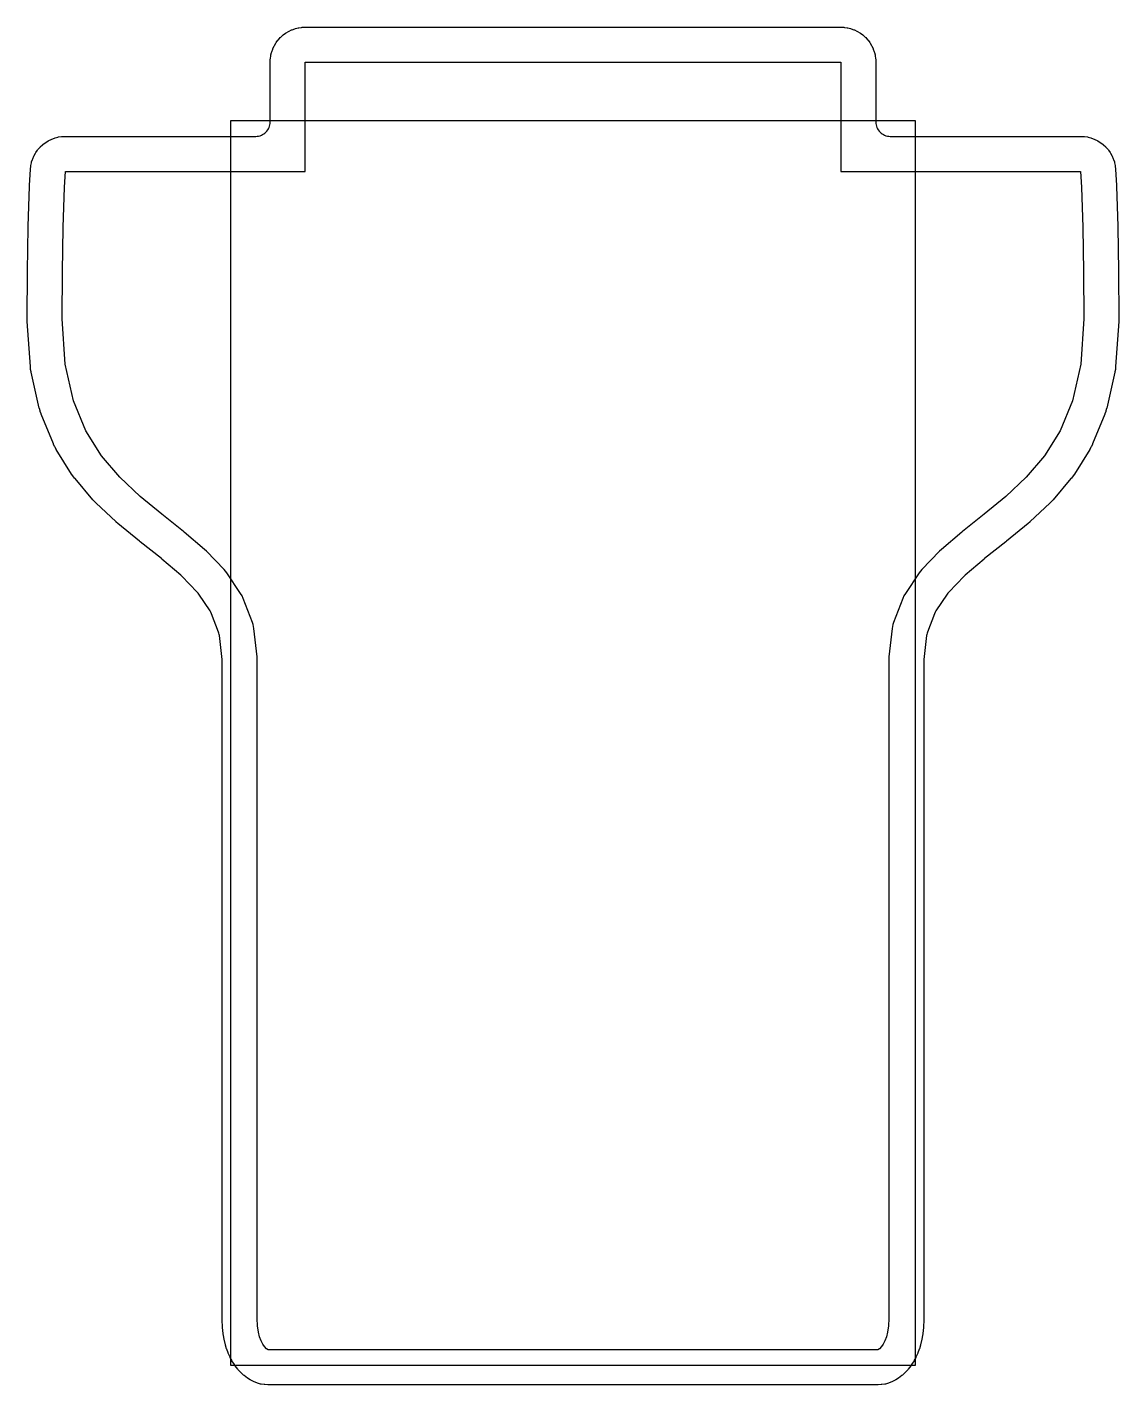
# Model space of a CAD drawing. Header units: metres. Extents: x -53 to 53, y 0 to 131.
import ezdxf

# ---------------------------------------------------------------- set-up
doc = ezdxf.new("R2010")
doc.units = ezdxf.units.M
for name, color, linetype in [('DISPLAY_CLEARANCE_CANDIDATE', 2, 'Continuous'), ('R1_SHELL_CONCEPT', 5, 'Continuous'), ('R26_PCB_EDGE', 4, 'Continuous')]:
    doc.layers.add(name, color=color, linetype=linetype)

msp = doc.modelspace()

# ---------------------------------------------------------------- linework, layer by layer
at = {"layer": 'DISPLAY_CLEARANCE_CANDIDATE'}
msp.add_lwpolyline([(-33.25, 1.5), (33.25, 1.5), (33.25, 122.3), (-33.25, 122.3)], close=True, dxfattribs=at)
at = {"layer": 'R1_SHELL_CONCEPT'}
msp.add_lwpolyline([(-37.97, 78.1), (-38.07, 78.19), (-39.92, 79.77), (-39.96, 79.81), (-42.03, 81.45), (-42.08, 81.49), (-44.18, 83.21), (-44.2, 83.23), (-44.35, 83.36), (-44.37, 83.38), (-46.32, 85.21), (-46.35, 85.24), (-46.58, 85.49), (-46.61, 85.52), (-48.35, 87.57), (-48.39, 87.61), (-48.65, 87.97), (-48.68, 88.01), (-50.17, 90.41), (-50.19, 90.44), (-50.31, 90.65), (-50.33, 90.7), (-50.43, 90.92), (-50.44, 90.94), (-51.63, 93.83), (-51.64, 93.85), (-51.73, 94.08), (-51.75, 94.14), (-51.81, 94.37), (-51.82, 94.4), (-52.61, 97.92), (-52.62, 97.94), (-52.66, 98.16), (-52.67, 98.21), (-52.69, 98.43), (-52.69, 98.46), (-52.99, 102.83), (-52.99, 102.86), (-53, 103.08), (-53, 103.1), (-52.98, 107.66), (-52.98, 107.7), (-52.91, 111.99), (-52.91, 112.05), (-52.78, 115.97), (-52.78, 115.98), (-52.78, 116.05), (-52.78, 116.06), (-52.69, 117.58), (-52.68, 117.61), (-52.65, 117.9), (-52.64, 117.97), (-52.59, 118.24), (-52.57, 118.31), (-52.48, 118.56), (-52.46, 118.63), (-52.35, 118.88), (-52.32, 118.94), (-52.19, 119.18), (-52.15, 119.24), (-51.99, 119.46), (-51.95, 119.52), (-51.77, 119.72), (-51.72, 119.78), (-51.52, 119.96), (-51.47, 120.01), (-51.25, 120.17), (-51.2, 120.21), (-50.97, 120.36), (-50.9, 120.39), (-50.66, 120.51), (-50.59, 120.54), (-50.34, 120.63), (-50.27, 120.65), (-50.01, 120.72), (-49.94, 120.74), (-49.67, 120.78), (-49.6, 120.78), (-49.31, 120.8), (-49.27, 120.8), (-30.8, 120.8), (-30.66, 120.81), (-30.53, 120.83), (-30.39, 120.86), (-30.26, 120.91), (-30.14, 120.97), (-30.02, 121.04), (-29.91, 121.12), (-29.81, 121.21), (-29.72, 121.31), (-29.64, 121.42), (-29.57, 121.54), (-29.51, 121.66), (-29.46, 121.79), (-29.43, 121.93), (-29.41, 122.06), (-29.4, 122.2), (-29.4, 127.98), (-29.4, 128.02), (-29.39, 128.3), (-29.38, 128.37), (-29.34, 128.63), (-29.33, 128.7), (-29.26, 128.95), (-29.24, 129.02), (-29.15, 129.27), (-29.13, 129.33), (-29.01, 129.57), (-28.98, 129.63), (-28.84, 129.86), (-28.81, 129.92), (-28.65, 130.13), (-28.61, 130.18), (-28.43, 130.38), (-28.38, 130.43), (-28.18, 130.61), (-28.13, 130.65), (-27.92, 130.81), (-27.86, 130.84), (-27.63, 130.98), (-27.57, 131.01), (-27.33, 131.13), (-27.27, 131.15), (-27.02, 131.24), (-26.95, 131.26), (-26.7, 131.33), (-26.63, 131.34), (-26.37, 131.38), (-26.3, 131.39), (-26.02, 131.4), (-25.98, 131.4), (25.98, 131.4), (26.02, 131.4), (26.3, 131.39), (26.37, 131.38), (26.63, 131.34), (26.7, 131.33), (26.95, 131.26), (27.02, 131.24), (27.27, 131.15), (27.33, 131.13), (27.57, 131.01), (27.63, 130.98), (27.86, 130.84), (27.92, 130.81), (28.13, 130.65), (28.18, 130.61), (28.38, 130.43), (28.43, 130.38), (28.61, 130.18), (28.65, 130.13), (28.81, 129.92), (28.84, 129.86), (28.98, 129.63), (29.01, 129.57), (29.13, 129.33), (29.15, 129.27), (29.24, 129.02), (29.26, 128.95), (29.33, 128.7), (29.34, 128.63), (29.38, 128.37), (29.39, 128.3), (29.4, 128.02), (29.4, 127.98), (29.4, 122.2), (29.41, 122.06), (29.43, 121.93), (29.46, 121.79), (29.51, 121.66), (29.57, 121.54), (29.64, 121.42), (29.72, 121.31), (29.81, 121.21), (29.91, 121.12), (30.02, 121.04), (30.14, 120.97), (30.26, 120.91), (30.39, 120.86), (30.53, 120.83), (30.66, 120.81), (30.8, 120.8), (49.27, 120.8), (49.31, 120.8), (49.6, 120.78), (49.67, 120.78), (49.94, 120.74), (50.01, 120.72), (50.27, 120.65), (50.34, 120.63), (50.59, 120.54), (50.66, 120.51), (50.9, 120.39), (50.97, 120.36), (51.2, 120.21), (51.25, 120.17), (51.47, 120.01), (51.52, 119.96), (51.72, 119.78), (51.77, 119.72), (51.95, 119.52), (51.99, 119.46), (52.15, 119.24), (52.19, 119.18), (52.32, 118.94), (52.35, 118.88), (52.46, 118.63), (52.48, 118.56), (52.57, 118.31), (52.59, 118.24), (52.64, 117.97), (52.65, 117.9), (52.68, 117.61), (52.69, 117.58), (52.78, 116.06), (52.78, 116.05), (52.78, 115.98), (52.78, 115.97), (52.91, 112.06), (52.91, 112), (52.98, 107.71), (52.98, 107.67), (53, 103.1), (53, 103.08), (52.99, 102.86), (52.99, 102.83), (52.69, 98.46), (52.69, 98.43), (52.67, 98.21), (52.66, 98.16), (52.62, 97.94), (52.61, 97.92), (51.82, 94.4), (51.81, 94.37), (51.75, 94.14), (51.73, 94.08), (51.64, 93.85), (51.63, 93.83), (50.44, 90.94), (50.43, 90.92), (50.33, 90.7), (50.31, 90.65), (50.19, 90.44), (50.17, 90.41), (48.68, 88.01), (48.65, 87.97), (48.39, 87.61), (48.35, 87.57), (46.61, 85.52), (46.58, 85.49), (46.35, 85.24), (46.32, 85.21), (44.37, 83.38), (44.35, 83.36), (44.2, 83.23), (44.18, 83.21), (42.09, 81.49), (42.04, 81.45), (39.96, 79.81), (39.92, 79.77), (38.07, 78.19), (37.97, 78.1), (36.48, 76.54), (36.4, 76.45), (36.33, 76.35), (35.24, 74.75), (35.16, 74.61), (35.1, 74.46), (34.41, 72.68), (34.38, 72.57), (34.35, 72.45), (34.33, 72.34), (34.06, 70.02), (34.05, 69.86), (34.05, 6.05), (34.05, 6.04), (34.05, 5.92), (34.05, 5.91), (34.02, 5.2), (34.02, 5.16), (34, 4.89), (33.99, 4.86), (33.92, 4.31), (33.91, 4.27), (33.86, 3.96), (33.85, 3.92), (33.74, 3.48), (33.73, 3.44), (33.63, 3.09), (33.61, 3.05), (33.49, 2.7), (33.47, 2.66), (33.3, 2.29), (33.28, 2.24), (33.14, 1.98), (33.12, 1.94), (32.88, 1.56), (32.85, 1.52), (32.7, 1.31), (32.68, 1.29), (32.54, 1.11), (32.51, 1.07), (32.36, 0.91), (32.34, 0.89), (32.16, 0.71), (32.14, 0.69), (31.98, 0.54), (31.94, 0.51), (31.77, 0.37), (31.74, 0.36), (31.63, 0.27), (31.6, 0.25), (31.34, 0.08), (31.28, 0.04), (31.03, -0.09), (30.96, -0.12), (30.69, -0.22), (30.62, -0.24), (30.35, -0.32), (30.28, -0.33), (30, -0.38), (29.92, -0.38), (29.62, -0.4), (29.58, -0.4), (-29.58, -0.4), (-29.62, -0.4), (-29.92, -0.38), (-30, -0.38), (-30.28, -0.33), (-30.35, -0.32), (-30.62, -0.24), (-30.69, -0.22), (-30.96, -0.12), (-31.03, -0.09), (-31.28, 0.04), (-31.34, 0.08), (-31.6, 0.25), (-31.63, 0.27), (-31.74, 0.36), (-31.77, 0.37), (-31.94, 0.51), (-31.98, 0.54), (-32.14, 0.69), (-32.16, 0.71), (-32.34, 0.89), (-32.36, 0.91), (-32.51, 1.07), (-32.54, 1.11), (-32.68, 1.29), (-32.7, 1.31), (-32.85, 1.52), (-32.88, 1.56), (-33.12, 1.94), (-33.14, 1.98), (-33.28, 2.24), (-33.3, 2.29), (-33.47, 2.66), (-33.49, 2.7), (-33.61, 3.05), (-33.63, 3.09), (-33.73, 3.44), (-33.74, 3.48), (-33.85, 3.92), (-33.86, 3.96), (-33.91, 4.27), (-33.92, 4.31), (-33.99, 4.86), (-34, 4.89), (-34.02, 5.16), (-34.02, 5.2), (-34.05, 5.91), (-34.05, 5.92), (-34.05, 6.04), (-34.05, 6.05), (-34.05, 69.86), (-34.06, 70.02), (-34.33, 72.34), (-34.35, 72.45), (-34.38, 72.57), (-34.41, 72.68), (-35.1, 74.46), (-35.16, 74.61), (-35.24, 74.75), (-36.33, 76.35), (-36.4, 76.45), (-36.48, 76.54), (-37.97, 78.1)], close=True, dxfattribs=at)
at = {"layer": 'R26_PCB_EDGE'}
msp.add_lwpolyline([(-26, 117.4), (-26, 128), (26, 128), (26, 117.4), (49.29, 117.4), (49.38, 115.86), (49.51, 111.94), (49.58, 107.65), (49.6, 103.08), (49.3, 98.68), (48.5, 95.14), (47.3, 92.22), (45.78, 89.79), (44, 87.7), (42.03, 85.84), (39.93, 84.12), (37.82, 82.44), (37.75, 82.39), (35.77, 80.7), (35.6, 80.54), (33.88, 78.74), (33.75, 78.59), (33.62, 78.43), (32.27, 76.42), (32.13, 76.18), (32.02, 75.93), (31.13, 73.61), (31.07, 73.42), (31.02, 73.22), (30.99, 73.03), (30.67, 70.28), (30.65, 70), (30.65, 6.05), (30.62, 5.32), (30.55, 4.73), (30.43, 4.25), (30.29, 3.86), (30.13, 3.55), (29.95, 3.31), (29.75, 3.1), (29.6, 3), (-29.6, 3), (-29.75, 3.1), (-29.95, 3.31), (-30.13, 3.55), (-30.29, 3.86), (-30.43, 4.25), (-30.55, 4.73), (-30.62, 5.32), (-30.65, 6.05), (-30.65, 70), (-30.67, 70.28), (-30.99, 73.03), (-31.02, 73.22), (-31.07, 73.42), (-31.13, 73.61), (-32.02, 75.93), (-32.13, 76.18), (-32.27, 76.42), (-33.62, 78.43), (-33.75, 78.59), (-33.88, 78.74), (-35.6, 80.54), (-35.77, 80.7), (-37.75, 82.39), (-37.82, 82.44), (-39.93, 84.12), (-42.03, 85.84), (-44, 87.7), (-45.78, 89.79), (-47.3, 92.22), (-48.5, 95.14), (-49.3, 98.68), (-49.6, 103.08), (-49.58, 107.65), (-49.51, 111.94), (-49.38, 115.86), (-49.29, 117.4), (-26, 117.4)], close=True, dxfattribs=at)

doc.saveas('drawing.dxf')
